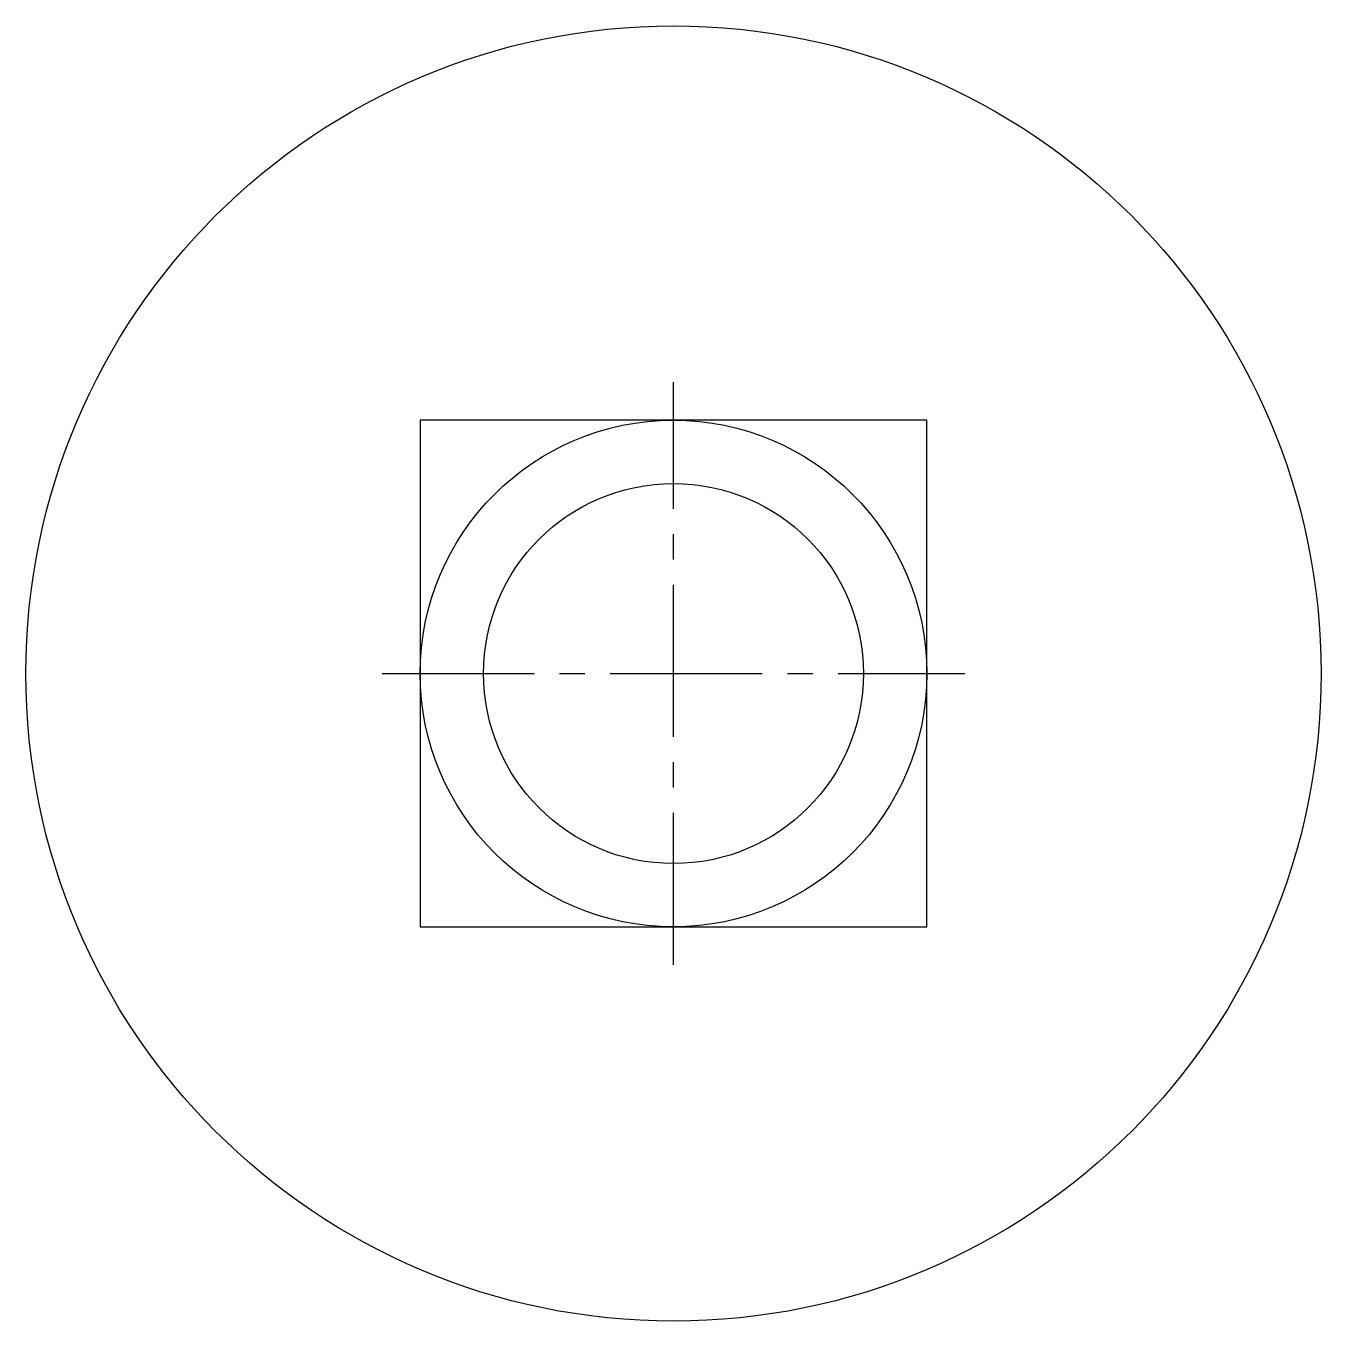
# Model space of a CAD drawing. Extents: x -182 to -79, y 11 to 113.
import ezdxf

# ---------------------------------------------------------------- set-up
doc = ezdxf.new("R2010")
doc.units = 0
doc.linetypes.add('点画线', pattern=[18, 12, -2, 2, -2])
doc.layers.add('中心线层', color=1, linetype='点画线')
doc.layers.add('粗实线层', color=7, linetype='CONTINUOUS')

msp = doc.modelspace()

# ---------------------------------------------------------------- linework, layer by layer
at = {"layer": '中心线层'}
for p, q in [((-130.38, 39.21), (-130.38, 85.21)), ((-153.38, 62.21), (-107.38, 62.21))]:
    msp.add_line(p, q, dxfattribs=at)
at = {"layer": '粗实线层'}
msp.add_lwpolyline([(-150.38, 82.21), (-150.38, 42.21), (-110.38, 42.21), (-110.38, 82.21)], close=True, dxfattribs=at)
for radius in [51.12, 20, 15]:
    msp.add_circle((-130.38, 62.21), radius, dxfattribs=at)

doc.saveas('drawing.dxf')
